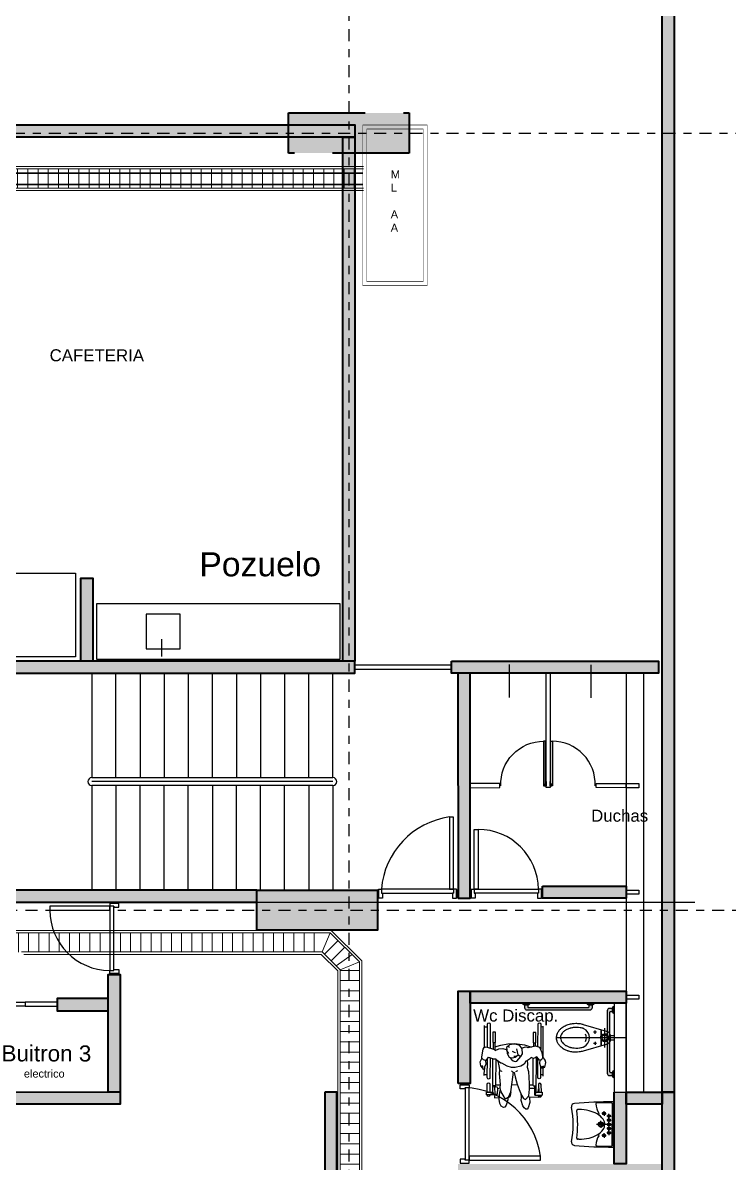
# Model space of a CAD drawing. Header units: millimetres. Extents: x -1568 to 288, y -22 to 892.
# Drawn here: x 262.41 to 271.21, y -13.79 to 0.4 of the extents above; entities that cross this region are included whole.
import ezdxf
from ezdxf.lldxf.tags import DXFTag

# ---------------------------------------------------------------- set-up
doc = ezdxf.new("R2010")
doc.units = ezdxf.units.MM
for name, pattern in [('CENTER', [0.7, 0.3, -0.2, 0, -0.2]), ('HIDDEN', [9.525, 6.35, -3.175]), ('HIDDEN2', [4.7625, 3.175, -1.5875])]:
    doc.linetypes.add(name, pattern=pattern)
for name, color, linetype, lineweight in [('-CN-GYD-BANDEJA TIPO ESCALERA', 140, 'Continuous', 18), ('TEXTOS', 7, 'Continuous', 20), ('Textos 1', 7, 'Continuous', 25)]:
    doc.layers.add(name, color=color, linetype=linetype, lineweight=lineweight)
for name, color, linetype in [('1amobla', 253, 'Continuous'), ('A_ACHU5', 255, 'Continuous'), ('A_METAL  PROY', 177, 'Continuous'), ('A_MUEBLES FIJOS', 252, 'Continuous'), ('AIRE ACONDICIONADO', 50, 'Continuous'), ('AMOBLAMIENTO', 252, 'Continuous'), ('EJE-ESTRUCTURA', 254, 'CENTER'), ('GG_PISO 9', 8, 'Continuous')]:
    doc.layers.add(name, color=color, linetype=linetype)
doc.layers.add('A-HATCH CONCRETO', color=7, linetype='Continuous', true_color=0xb8b8b8)
doc.layers.add('HACHTCOLUMNA', color=7, linetype='Continuous', true_color=0x404040)
for name, color, linetype, lineweight, true_color in [('Estructura', 7, 'Continuous', 40, 0x383838), ('Muro', 7, 'Continuous', 40, 0x2b2b2b), ('Vidrio', 7, 'Continuous', 30, 0x999999)]:
    doc.layers.add(name, color=color, linetype=linetype, lineweight=lineweight, true_color=true_color)
doc.styles.get("Standard").update_dxf_attribs({"font": 'arial.ttf'})
tags = doc.linetypes.add('EMT_LINE', pattern='A,0.5,-0.2,["EMT",Standard,S=0.1,R=0,X=-0.1,Y=-0.05],-0.25', length=0.95).pattern_tags.tags
tags[6] = DXFTag(74, 10)

# ---------------------------------------------------------------- blocks, each defined once
blk = doc.blocks.new('Estructura cubierta')
at = {"layer": 'HACHTCOLUMNA'}
h = blk.add_hatch(color=256, dxfattribs=at)
h.paths.add_polyline_path([(1971.25, -5904.924), (1971.25, -5903.424), (1970.75, -5903.424), (1970.75, -5904.924)])
h.paths.add_polyline_path([(1977.353, -5903.424), (1978.853, -5903.424), (1978.853, -5903.924), (1977.353, -5903.924)])
h.paths.add_polyline_path([(1962.75, -5904.924), (1962.75, -5903.424), (1962.25, -5903.424), (1962.25, -5904.924)])
h.paths.add_polyline_path([(1978.248, -5911.949), (1978.248, -5909.549), (1978.748, -5909.549), (1978.748, -5911.949)])
h.paths.add_polyline_path([(1970.75, -5909.549), (1970.75, -5911.949), (1971.25, -5911.949), (1971.25, -5909.549)])
h.paths.add_polyline_path([(1962.25, -5909.549), (1962.25, -5911.949), (1962.75, -5911.949), (1962.75, -5909.549)])
h.paths.add_polyline_path([(1978.748, -5859.124), (1978.248, -5859.124), (1978.248, -5857.624), (1978.748, -5857.624)])
h.paths.add_polyline_path([(1971.25, -5859.124), (1970.75, -5859.124), (1970.75, -5857.624), (1971.25, -5857.624)])
h = blk.add_hatch(color=256, dxfattribs=at)
h.paths.add_polyline_path([(1954.25, -5893.749), (1954.25, -5894.249), (1955.75, -5894.249), (1955.75, -5893.749)])
h.paths.add_polyline_path([(1963.25, -5893.749), (1963.25, -5894.249), (1961.75, -5894.249), (1961.75, -5893.749)])
h.paths.add_polyline_path([(1970.25, -5893.749), (1970.25, -5894.249), (1971.75, -5894.249), (1971.75, -5893.749)])
h.paths.add_polyline_path([(1979.248, -5893.749), (1979.248, -5894.249), (1977.748, -5894.249), (1977.748, -5893.749)])
at = {"layer": 'EJE-ESTRUCTURA', "ltscale": 0.5}
for p, q in [((1978.498, -5855.354), (1978.498, -5914.914)), ((1978.498, -5855.354), (1978.498, -5914.914)), ((1953.163, -5893.999), (1984.533, -5893.999)), ((1952.87, -5903.674), (1984.533, -5903.674))]:
    blk.add_line(p, q, dxfattribs=at)
at = {"layer": 'Estructura', "linetype": 'HIDDEN2', "ltscale": 0.3}
blk.add_lwpolyline([(1979.248, -5893.749), (1979.248, -5894.249), (1977.748, -5894.249), (1977.748, -5893.749)], close=True, dxfattribs=at)
at = {"layer": 'Estructura'}
blk.add_lwpolyline([(1977.353, -5903.424), (1978.853, -5903.424), (1978.853, -5903.924), (1977.353, -5903.924)], close=True, dxfattribs=at)
blk = doc.blocks.new('DISCAPACITADO PLANTA')
for points in [[(0.292, 0.896), (0.291, 0.925), (0.27, 0.989), (0.252, 1.015), (0.235, 1.019), (0.208, 1.004), (0.189, 0.969), (0.182, 0.914), (0.187, 0.861), (0.195, 0.807)], [(0.674, 0.894), (0.554, 0.889), (0.559, 0.898), (0.564, 0.956), (0.545, 1.023), (0.529, 1.038), (0.516, 1.038), (0.495, 1.022), (0.478, 1), (0.458, 0.933), (0.46, 0.891), (0.46, 0.891), (0.455, 0.848)], [(0.126, 0.862), (0.023, 0.862), (0.024, 0.827), (0.102, 0.827)], [(0.102, 0.827), (0.114, 0.862)], [(0.127, 0.853), (0.162, 0.853), (0.164, 0.781), (0.156, 0.765), (0.142, 0.763), (0.125, 0.771), (0.127, 0.846), (0.124, 0.898), (0.184, 0.895)], [(0.327, 0.825), (0.299, 0.891), (0.263, 0.916), (0.23, 0.866), (0.208, 0.824), (0.198, 0.799), (0.193, 0.764), (0.199, 0.735), (0.198, 0.734), (0.188, 0.594), (0.192, 0.547), (0.192, 0.547), (0.182, 0.502), (0.17, 0.442)], [(0.293, 0.895), (0.314, 0.888), (0.325, 0.851), (0.331, 0.793), (0.359, 0.581), (0.368, 0.582), (0.38, 0.639), (0.407, 0.73), (0.433, 0.796), (0.433, 0.796), (0.462, 0.865), (0.487, 0.905), (0.511, 0.921), (0.551, 0.875), (0.561, 0.789), (0.558, 0.726)], [(0.554, 0.889), (0.551, 0.875)], [(0.627, 0.864), (0.717, 0.865)], [(0.641, 0.393), (0.639, 0.829), (0.627, 0.864), (0.628, 0.752)], [(0.639, 0.829), (0.716, 0.83), (0.716, 0.83), (0.717, 0.865)], [(0.674, 0.894), (0.671, 0.864)], [(0.102, 0.827), (0.104, 0.412)], [(0.139, 0.415), (0.138, 0.744), (0.127, 0.75), (0.113, 0.75), (0.102, 0.744)], [(0.125, 0.771), (0.127, 0.75)], [(0.138, 0.736), (0.199, 0.735)], [(0.164, 0.781), (0.195, 0.776)], [(0.338, 0.734), (0.408, 0.735)], [(0.531, 0.435), (0.535, 0.481), (0.535, 0.481), (0.529, 0.515), (0.529, 0.515), (0.547, 0.571), (0.555, 0.719), (0.555, 0.719), (0.56, 0.735), (0.56, 0.735), (0.604, 0.736)], [(0.627, 0.783), (0.56, 0.784)], [(0.639, 0.747), (0.629, 0.752), (0.614, 0.752), (0.604, 0.746), (0.605, 0.406)], [(0.669, 0.829), (0.672, 0.786)], [(-0.003, 0.621), (-0.002, 0.541)], [(-0.003, 0.607), (0.034, 0.607)], [(0.351, 0.579), (0.336, 0.563)], [(0.412, 0.561), (0.384, 0.573)], [(0.697, 0.609), (0.728, 0.609)], [(0.728, 0.627), (0.729, 0.51)], [(-0.02, 0.529), (-0.046, 0.5), (-0.053, 0.45), (-0.032, 0.408), (-0.035, 0.39), (-0.018, 0.293), (-0.004, 0.274), (0.02, 0.264), (0.124, 0.299), (0.134, 0.309), (0.178, 0.289), (0.226, 0.284), (0.27, 0.295)], [(0.014, 0.434), (0.015, 0.481), (0.001, 0.518), (-0.001, 0.541), (-0.015, 0.545), (-0.019, 0.539), (-0.022, 0.505), (-0.035, 0.505)], [(-0.032, 0.407), (-0.017, 0.423), (0.021, 0.436), (0.051, 0.392), (0.051, 0.392), (0.111, 0.415), (0.139, 0.415), (0.139, 0.415), (0.144, 0.423), (0.173, 0.444), (0.202, 0.461), (0.225, 0.468)], [(0.192, 0.56), (0.209, 0.567), (0.219, 0.564)], [(0.698, 0.529), (0.716, 0.524), (0.716, 0.509), (0.723, 0.501), (0.738, 0.523), (0.751, 0.517), (0.764, 0.459), (0.756, 0.43), (0.724, 0.39), (0.716, 0.414), (0.699, 0.429), (0.685, 0.431), (0.65, 0.388), (0.65, 0.388), (0.631, 0.399), (0.608, 0.408), (0.581, 0.395), (0.56, 0.419), (0.536, 0.434), (0.515, 0.441), (0.515, 0.441), (0.495, 0.479), (0.453, 0.506), (0.383, 0.521), (0.335, 0.521), (0.282, 0.505), (0.214, 0.466)], [(0.315, 0.396), (0.336, 0.423), (0.358, 0.437), (0.38, 0.445), (0.404, 0.443), (0.453, 0.386), (0.474, 0.352), (0.47, 0.29), (0.438, 0.246), (0.386, 0.231), (0.353, 0.23), (0.336, 0.235), (0.314, 0.235), (0.294, 0.256), (0.274, 0.272), (0.276, 0.302), (0.281, 0.346), (0.308, 0.392), (0.322, 0.398), (0.349, 0.401), (0.38, 0.391), (0.419, 0.363), (0.44, 0.376), (0.456, 0.375)], [(0.69, 0.43), (0.685, 0.469), (0.698, 0.509)], [(0.109, 0.211), (0.108, 0.294)], [(0.128, 0.211), (0.128, 0.291)], [(0.304, 0.346), (0.278, 0.308)], [(0.343, 0.319), (0.368, 0.33), (0.384, 0.334)], [(0.364, 0.379), (0.396, 0.379)], [(0.419, 0.362), (0.403, 0.287)], [(0.724, 0.39), (0.718, 0.338), (0.687, 0.272), (0.639, 0.256), (0.539, 0.275)], [(0.729, 0.397), (0.731, 0.007)], [(-0.001, 0.273), (0, 0)], [(0.128, 0.264), (0.201, 0.243), (0.288, 0.228), (0.376, 0.223), (0.499, 0.237), (0.583, 0.267)], [(0.298, 0.254), (0.306, 0.271)], [(0.549, 0.277), (0.508, 0.269), (0.464, 0.282)], [(0.611, 0.213), (0.611, 0.262)], [(0.63, 0.213), (0.63, 0.258)], [(0, 0.013), (0.036, 0.013)], [(0.731, 0.017), (0.7, 0.016)]]:
    blk.add_lwpolyline(points)
for points in [[(0.127, 0.846), (0.126, 0.862), (0.023, 0.862), (0.024, 0.827), (0.102, 0.827), (0.102, 0.744), (0.113, 0.75), (0.127, 0.75), (0.125, 0.771)], [(0.314, 0.888), (0.293, 0.895), (0.299, 0.891), (0.327, 0.825), (0.325, 0.851)], [(0.135, 0.211), (0.136, 0.082), (0.103, 0.082), (0.103, 0.082), (0.102, 0.211)], [(0.638, 0.084), (0.605, 0.084), (0.605, 0.084), (0.604, 0.213), (0.637, 0.213)]]:
    blk.add_lwpolyline(points, close=True)
for points in [[(0.065, 0.862), (0.065, 0.866), (0.065, 0.866, 1), (0.032, 0.866), (0.032, 0.866), (0.032, 0.862)], [(0.675, 0.865), (0.676, 0.871), (0.676, 0.871, -1), (0.709, 0.87), (0.709, 0.87), (0.709, 0.865)], [(0.032, 0.827), (0.032, 0.728), (0.032, 0.728, 1), (0.066, 0.728), (0.066, 0.728), (0.065, 0.827)], [(0.708, 0.829), (0.703, 0.732), (0.703, 0.732, -1), (0.67, 0.733), (0.67, 0.733), (0.674, 0.829)], [(0.069, 0.399), (0.068, 0.648), (0.068, 0.648, 1), (0.034, 0.647), (0.034, 0.647), (0.035, 0.416)], [(0.698, 0.508), (0.697, 0.647), (0.697, 0.647, 1), (0.663, 0.647), (0.663, 0.647), (0.664, 0.406)], [(0.664, 0.265), (0.666, -0.02), (0.666, -0.02, 1), (0.7, -0.02), (0.7, -0.02), (0.699, 0.297)], [(0.035, 0.269), (0.036, -0.019), (0.036, -0.019, 1), (0.071, -0.019), (0.071, -0.019), (0.07, 0.281)]]:
    blk.add_lwpolyline(points, format="xyb")
blk.add_lwpolyline([(0.676, 0.871), (0.675, 0.864), (0.709, 0.865), (0.709, 0.87, 1)], format="xyb", close=True)
blk = doc.blocks.new('INODORO')
at = {"layer": 'AMOBLAMIENTO', "extrusion": (-1.55665e-06, -4.47371e-06, 1)}
for p, q in [((0.103, 0.17, 13.502), (-0.103, 0.17, 13.502)), ((-0.024, 0.164, 13.502), (-0.101, 0.164, 13.502)), ((-0.051, 0.24, 13.502), (-0.089, 0.24, 13.502)), ((-0.07, 0.221, 13.502), (-0.07, 0.259, 13.502)), ((0.101, 0.164, 13.502), (0.024, 0.164, 13.502)), ((0.051, 0.24, 13.502), (0.089, 0.24, 13.502)), ((0.07, 0.221, 13.502), (0.07, 0.259, 13.502))]:
    blk.add_line(p, q, dxfattribs=at)
at = {"layer": 'AMOBLAMIENTO', "extrusion": (-1.55665e-06, -4.47371e-06, 1), "elevation": 13.502, "flags": 128}
for points in [[(0.167, 0.387), (0.084, 0.101, -0.016701), (0.083, 0.097, -0.022806), (0.08, 0.091, -0.021821), (0.078, 0.086, -0.034751), (0.072, 0.078, -0.036571), (0.065, 0.07, -0.043988), (0.056, 0.062, -0.052185), (0.043, 0.055, -0.082496), (0.021, 0.05, -0.014668), (0.017, 0.05), (-0.017, 0.05, -0.083909), (-0.04, 0.054, -0.098699), (-0.063, 0.068, -0.082496), (-0.078, 0.086, -0.052185), (-0.083, 0.099, -0.009147), (-0.084, 0.101), (-0.167, 0.387, -0.038438), (-0.177, 0.436, -0.03221), (-0.18, 0.478, -0.004356), (-0.18, 0.484, -0.034754), (-0.176, 0.528, -0.021818), (-0.17, 0.556, -0.013779), (-0.166, 0.573, -0.009024), (-0.163, 0.582, -0.022804), (-0.154, 0.603, -0.021821), (-0.144, 0.623, -0.031515), (-0.127, 0.649, -0.003233), (-0.126, 0.651, -0.036571), (-0.107, 0.672, -0.043988), (-0.081, 0.694, -0.02205), (-0.066, 0.703, -0.030103), (-0.051, 0.71, -0.082496), (-0.008, 0.72, -0.014666), (0, 0.72, -0.083908), (0.045, 0.712, -0.043384), (0.066, 0.703, -0.055079), (0.101, 0.678, -0.050815), (0.127, 0.649, -0.03155), (0.144, 0.623, -0.052186), (0.165, 0.575, -0.001468), (0.166, 0.573, -0.042516), (0.177, 0.52, -0.03221), (0.18, 0.478, -0.004357), (0.18, 0.472, -0.034752), (0.176, 0.427, -0.02182), (0.17, 0.4, -0.009707), (0.167, 0.387)], [(0, 0.67, 0.014666), (-0.005, 0.67, 0.082496), (-0.032, 0.664, 0.044795), (-0.046, 0.657, 0.007375), (-0.05, 0.654, 0.043988), (-0.07, 0.638, 0.036571), (-0.084, 0.621, 0.018877), (-0.091, 0.612, 0.015864), (-0.098, 0.601, 0.021821), (-0.106, 0.584, 0.022804), (-0.114, 0.566, 0.01791), (-0.118, 0.551, 0.004894), (-0.12, 0.545, 0.021818), (-0.125, 0.52, 0.034754), (-0.128, 0.478, 0.004356), (-0.129, 0.472, 0.03221), (-0.126, 0.434, 0.03362), (-0.118, 0.394, 0.010353), (-0.116, 0.385, 0.008488), (-0.113, 0.378)], [(0.113, 0.378, 0.000935), (0.114, 0.379, 0.017908), (0.118, 0.394, 0.004894), (0.12, 0.399, 0.02182), (0.125, 0.425, 0.034752), (0.129, 0.467, 0.004357), (0.129, 0.472, 0.03221), (0.126, 0.511, 0.033619), (0.118, 0.551, 0.010353), (0.116, 0.56, 0.052186), (0.098, 0.601, 0.015899), (0.091, 0.612, 0.066511), (0.065, 0.642, 0.040373), (0.046, 0.657, 0.058094), (0.028, 0.665, 0.083908), (0, 0.67)]]:
    blk.add_lwpolyline(points, format="xyb", dxfattribs=at)
at = {"layer": 'AMOBLAMIENTO', "linetype": 'HIDDEN', "ltscale": 0.25, "extrusion": (-1.55665e-06, -4.47371e-06, 1), "elevation": 13.502}
for points in [[(0, -0.15), (0, 0.72)], [(-0.12, 0.12), (0.12, 0.12)]]:
    blk.add_lwpolyline(points, dxfattribs=at)
at = {"layer": 'AMOBLAMIENTO', "extrusion": (-1.55665e-06, -4.47371e-06, 1), "elevation": 13.502}
blk.add_lwpolyline([(0.025, 0.05), (-0.025, 0.05), (-0.025, 0), (0.025, 0)], close=True, dxfattribs=at)
at = {"layer": 'AMOBLAMIENTO', "extrusion": (-1.55665e-06, -4.47371e-06, 1)}
for major_axis, start_param, end_param in [((0.121, -0.042), 3.962815, 6.131668), ((0.0863, -0.03), 4.528683, 5.5658)]:
    blk.add_ellipse((0, 0.438, 13.502), major_axis=major_axis, ratio=1, start_param=start_param, end_param=end_param, dxfattribs=at)
for centre, major_axis in [((-0.07, 0.24, 13.502), (0.00567, -0.00197)), ((0, 0.12, 13.502), (0.0472, -0.0164)), ((0, 0.12, 13.502), (0.0425, -0.0148)), ((0, 0.12, 13.502), (0.0331, -0.0115)), ((0.07, 0.24, 13.502), (0.00567, -0.00197))]:
    blk.add_ellipse(centre, major_axis=major_axis, ratio=1, dxfattribs=at)
blk = doc.blocks.new('BARANADA SANIT 02')
at = {"layer": 'A_ACHU5'}
h = blk.add_hatch(color=256, dxfattribs=at)
edge = h.paths.add_edge_path()
edge.add_arc((0.772, -0.043), 0.01, 270, 360)
edge.add_line((0.782, -0.043), (0.782, -0.02))
edge.add_line((0.782, -0.02), (0.817, -0.02))
edge.add_line((0.817, -0.02), (0.817, -0.03))
edge.add_line((0.817, -0.03), (0.818, -0.03))
edge.add_line((0.818, -0.03), (0.818, -0.059))
edge.add_arc((0.789, -0.059), 0.029, -90, 0, ccw=False)
edge.add_line((0.789, -0.088), (0.513, -0.088))
edge.add_line((0.513, -0.088), (0.011, -0.088))
edge.add_arc((0.011, -0.059), 0.029, 180, 270, ccw=False)
edge.add_line((-0.018, -0.059), (-0.018, -0.03))
edge.add_line((-0.018, -0.03), (-0.018, -0.02))
edge.add_line((-0.018, -0.02), (0.018, -0.02))
edge.add_line((0.018, -0.02), (0.018, -0.043))
edge.add_arc((0.028, -0.043), 0.01, 180, 270)
edge.add_line((0.028, -0.053), (0.513, -0.053))
edge.add_line((0.513, -0.053), (0.772, -0.053))
edge = h.paths.add_edge_path()
edge.add_arc((0.77, -0.01), 0.01, 90, 270, ccw=False)
edge.add_line((0.77, 0), (0.83, 0))
edge.add_arc((0.83, -0.01), 0.01, -90, 90, ccw=False)
edge.add_line((0.83, -0.02), (0.77, -0.02))
edge = h.paths.add_edge_path()
edge.add_arc((-0.03, -0.01), 0.01, 90, 270, ccw=False)
edge.add_line((-0.03, 0), (0.03, 0))
edge.add_arc((0.03, -0.01), 0.01, -90, 90, ccw=False)
edge.add_line((0.03, -0.02), (-0.03, -0.02))
at = {"layer": 'A_METAL  PROY'}
for points in [[(-0.03, -0.02, -1), (-0.03, 0), (0.03, 0), (0.03, 0, -1), (0.03, -0.02), (0.03, -0.02), (-0.03, -0.02)], [(0.77, -0.02, -1), (0.77, 0), (0.83, 0), (0.83, 0, -1), (0.83, -0.02), (0.83, -0.02), (0.77, -0.02)], [(0.772, -0.053, 0.414214), (0.782, -0.043), (0.782, -0.02), (0.817, -0.02), (0.817, -0.03), (0.818, -0.03), (0.818, -0.059, -0.414214), (0.789, -0.088), (0.513, -0.088), (0.011, -0.088, -0.414214), (-0.018, -0.059), (-0.018, -0.03), (-0.018, -0.02), (0.018, -0.02), (0.018, -0.043, 0.414214), (0.028, -0.053), (0.513, -0.053)]]:
    blk.add_lwpolyline(points, format="xyb", close=True, dxfattribs=at)
blk = doc.blocks.new('BARANDA SANIT MINUS')
at = {"layer": 'A_ACHU5'}
h = blk.add_hatch(color=256, dxfattribs=at)
edge = h.paths.add_edge_path()
edge.add_arc((-0.043, 0.028), 0.01, 180, 270)
edge.add_line((-0.043, 0.018), (-0.02, 0.018))
edge.add_line((-0.02, 0.018), (-0.02, -0.017))
edge.add_line((-0.02, -0.017), (-0.03, -0.017))
edge.add_line((-0.03, -0.017), (-0.03, -0.018))
edge.add_line((-0.03, -0.018), (-0.059, -0.018))
edge.add_arc((-0.059, 0.011), 0.029, 180, 270, ccw=False)
edge.add_line((-0.088, 0.011), (-0.088, 0.292))
edge.add_line((-0.088, 0.292), (-0.088, 0.789))
edge.add_arc((-0.059, 0.789), 0.029, 90, 180, ccw=False)
edge.add_line((-0.059, 0.818), (-0.03, 0.818))
edge.add_line((-0.03, 0.818), (-0.02, 0.818))
edge.add_line((-0.02, 0.818), (-0.02, 0.782))
edge.add_line((-0.02, 0.782), (-0.043, 0.782))
edge.add_arc((-0.043, 0.772), 0.01, 90, 180)
edge.add_line((-0.053, 0.772), (-0.053, 0.292))
edge.add_line((-0.053, 0.292), (-0.053, 0.028))
edge = h.paths.add_edge_path()
edge.add_arc((-0.01, 0.83), 0.01, 0, 180, ccw=False)
edge.add_line((0, 0.83), (0, 0.77))
edge.add_arc((-0.01, 0.77), 0.01, 180, 360, ccw=False)
edge.add_line((-0.02, 0.77), (-0.02, 0.83))
edge = h.paths.add_edge_path()
edge.add_arc((-0.01, 0.03), 0.01, 0, 180, ccw=False)
edge.add_line((0, 0.03), (0, -0.03))
edge.add_arc((-0.01, -0.03), 0.01, 180, 360, ccw=False)
edge.add_line((-0.02, -0.03), (-0.02, 0.03))
at = {"layer": 'A_METAL  PROY'}
for points in [[(-0.053, 0.028, 0.414214), (-0.043, 0.018), (-0.02, 0.018), (-0.02, -0.017), (-0.03, -0.017), (-0.03, -0.018), (-0.059, -0.018, -0.414214), (-0.088, 0.011), (-0.088, 0.292), (-0.088, 0.789, -0.414214), (-0.059, 0.818), (-0.03, 0.818), (-0.02, 0.818), (-0.02, 0.782), (-0.043, 0.782, 0.414214), (-0.053, 0.772), (-0.053, 0.292)], [(-0.02, 0.83, -1), (0, 0.83), (0, 0.77), (0, 0.77, -1), (-0.02, 0.77), (-0.02, 0.77), (-0.02, 0.83)], [(-0.02, 0.03, -1), (0, 0.03), (0, -0.03), (0, -0.03, -1), (-0.02, -0.03), (-0.02, -0.03), (-0.02, 0.03)]]:
    blk.add_lwpolyline(points, format="xyb", close=True, dxfattribs=at)
blk = doc.blocks.new('lav discapacitados')
for p, q in [((0.135, 0.125), (0.135, 0.14)), ((0.503, 0.125), (0.503, 0.14)), ((0.319, -0.317), (0.319, -0.096)), ((0.319, -0.15), (0.319, -0.122)), ((0.183, -0.19), (0.154, -0.19)), ((0.183, -0.19), (0.183, -0.162)), ((0.183, -0.19), (0.183, -0.218)), ((0.183, -0.19), (0.211, -0.19)), ((0.215, -0.251), (0.187, -0.251)), ((0.215, -0.251), (0.215, -0.223)), ((0.215, -0.251), (0.243, -0.251)), ((0.215, -0.251), (0.215, -0.28)), ((0.267, -0.251), (0.239, -0.251)), ((0.267, -0.251), (0.267, -0.223)), ((0.267, -0.251), (0.295, -0.251)), ((0.267, -0.251), (0.267, -0.28)), ((0.319, -0.15), (0.276, -0.15)), ((0.319, -0.251), (0.291, -0.251)), ((0.319, -0.15), (0.362, -0.15)), ((0.319, -0.15), (0.319, -0.178)), ((0.319, -0.251), (0.319, -0.223)), ((0.319, -0.251), (0.348, -0.251)), ((0.319, -0.251), (0.319, -0.28)), ((0.371, -0.251), (0.343, -0.251)), ((0.371, -0.251), (0.371, -0.223)), ((0.371, -0.251), (0.4, -0.251)), ((0.371, -0.251), (0.371, -0.28)), ((0.424, -0.251), (0.395, -0.251)), ((0.424, -0.251), (0.424, -0.223)), ((0.424, -0.251), (0.452, -0.251)), ((0.424, -0.251), (0.424, -0.28)), ((0.456, -0.19), (0.427, -0.19)), ((0.456, -0.19), (0.456, -0.162)), ((0.456, -0.19), (0.484, -0.19)), ((0.456, -0.19), (0.456, -0.218)), ((0.038, -0.307), (0.601, -0.307)), ((0.058, -0.289), (0.319, -0.289)), ((0.58, -0.289), (0.319, -0.289))]:
    blk.add_line(p, q)
blk.add_lwpolyline([(0.135, 0.125, 0.057771), (0.15, -0.005, 0.071436), (0.189, -0.104, 0.106424), (0.255, -0.178, 0.158971), (0.319, -0.199, 0.158971)], format="xyb")
for centre, radius in [((0.319, -0.15), 0.0325), ((0.319, -0.15), 0.023), ((0.319, -0.251), 0.0174)]:
    blk.add_circle(centre, radius)
at = {"linetype": 'Continuous'}
for centre in [(0.183, -0.19), (0.215, -0.251), (0.267, -0.251), (0.371, -0.251), (0.424, -0.251), (0.456, -0.19)]:
    blk.add_circle(centre, 0.0174, dxfattribs=at)
for centre, radius, start, end in [((5.796, -0.307), 5.759, 175.151, 180), ((0.097, 0.176), 0.0385, 79.4854, 175.151), ((0.319, 1.375), 1.181, 259.4854, 280.5146), ((0.145, 0.14), 0.0102, 81.9935, 180), ((0.319, 1.375), 1.237, 261.9935, 278.0065), ((0.493, 0.14), 0.0102, 0, 98.0065), ((0.542, 0.176), 0.0385, 4.849, 100.5146), ((-5.158, -0.307), 5.759, 0, 4.849), ((-0.066, 0.125), 0.57, 346.7746, 0), ((5.796, -0.307), 5.748, 177.9207, 179.7162), ((0.062, -0.099), 0.0102, 88.9603, 177.9207), ((0.058, -0.307), 0.218, 56.4295, 88.9603), ((0.185, -0.117), 0.0102, 236.4295, 31.5913), ((0.244, 0.012), 0.236, 306.1312, 330.4303), ((0.454, -0.117), 0.0102, 148.4087, 303.5705), ((0.124, 0.08), 0.374, 330.4303, 346.7746), ((0.58, -0.307), 0.218, 91.0397, 123.5705), ((0.576, -0.099), 0.0102, 2.0793, 91.0397), ((-5.158, -0.307), 5.748, 0.2838, 2.0793), ((0.058, -0.279), 0.0102, 179.7162, 270), ((0.319, -0.091), 0.109, 270, 306.1312), ((0.58, -0.279), 0.0102, 270, 0.2838)]:
    blk.add_arc(centre, radius, start, end)
blk = doc.blocks.new('PUERTA BAÑOS')
at = {"layer": 'AMOBLAMIENTO'}
h = blk.add_hatch(color=255, dxfattribs=at)
edge = h.paths.add_edge_path()
edge.add_line((-0.008, 0.002), (-0.008, -0.628))
edge.add_arc((-0.013, -0.628), 0.005, -90, 0, ccw=False)
edge.add_line((-0.013, -0.633), (-0.033, -0.633))
edge.add_arc((-0.033, -0.628), 0.005, 180, 270, ccw=False)
edge.add_line((-0.038, -0.628), (-0.038, -0.003))
edge.add_arc((-0.032, -0.003), 0.005, 90, 180, ccw=False)
edge.add_line((-0.033, 0.002), (-0.008, 0.002))
for p, q in [((0, 0), (-0.005, 0)), ((0, -0.06), (0, 0)), ((-0.03, -0.005), (-0.03, -0.02)), ((-0.005, 0), (-0.025, 0)), ((-0.025, -0.025), (-0.005, -0.025)), ((-0.005, -0.025), (-0.005, 0)), ((-0.005, 0), (-0.005, -0.06)), ((-0.005, -0.06), (0, -0.06))]:
    blk.add_line(p, q, dxfattribs=at)
blk.add_lwpolyline([(-0.008, 0.002), (-0.008, -0.628, -0.414214), (-0.013, -0.633), (-0.033, -0.633, -0.414214), (-0.038, -0.628), (-0.038, -0.003, -0.414214), (-0.033, 0.002)], format="xyb", close=True, dxfattribs=at)
blk.add_circle((-0.022, -0.013), 0.0025, dxfattribs=at)
at = {"layer": 'AMOBLAMIENTO', "ltscale": 0.1}
blk.add_arc((-0.034, -0.026), 0.607, 177.5483, 270.1437, dxfattribs=at)
at = {"layer": 'AMOBLAMIENTO'}
for centre, start, end in [((-0.025, -0.005), 90, 180), ((-0.025, -0.02), 180, 270)]:
    blk.add_arc(centre, 0.005, start, end, dxfattribs=at)
blk = doc.blocks.new('A$C2b4e84c0')
at = {"layer": 'A-HATCH CONCRETO', "ltscale": 0.01}
h = blk.add_hatch(color=256, dxfattribs=at)
h.dxf.hatch_style = 1
h.paths.add_polyline_path([(30.049, -30.046), (29.899, -30.046), (29.899, 18.193), (30.049, 18.193)])
h = blk.add_hatch(color=256, dxfattribs=at)
h.dxf.hatch_style = 1
h.paths.add_polyline_path([(20.852, -18.157), (20.852, -18.007), (26.073, -18.007), (26.073, -18.157)])
h.paths.add_polyline_path([(20.851, -2.553), (20.852, -18.007), (21.002, -18.007), (21.001, -2.553)])
h.paths.add_polyline_path([(21.001, -2.553), (25.923, -2.553), (25.923, -2.703), (21.001, -2.703)])
h.paths.add_polyline_path([(25.923, -3.003), (26.073, -3.003), (26.073, -2.553), (25.923, -2.553)])
h = blk.add_hatch(color=256, dxfattribs=at)
h.dxf.hatch_style = 1
h.paths.add_polyline_path([(23.152, -30.046), (23.002, -30.046), (23.002, -28.584), (23.152, -28.584)])
h.paths.add_polyline_path([(23.002, -29.033), (23.002, -28.883), (22.368, -28.883), (22.368, -29.033)])
h.paths.add_polyline_path([(20.914, -29.033), (20.914, -28.883), (21.568, -28.883), (21.568, -29.033)])
h.paths.add_polyline_path([(19.55, -29.033), (19.55, -28.883), (20.114, -28.882), (20.114, -29.032)])
h.paths.add_polyline_path([(18.401, -30.045), (18.251, -30.045), (18.25, -29.033), (18.4, -29.033)])
h.paths.add_polyline_path([(18.251, -30.045), (23.152, -30.046), (23.152, -30.196), (18.251, -30.195)])
h.paths.add_polyline_path([(19.854, -30.045), (19.704, -30.045), (19.704, -29.033), (19.854, -29.033)])
h.paths.add_polyline_path([(21.503, -30.045), (21.353, -30.045), (21.353, -29.033), (21.503, -29.033)])
h.paths.add_polyline_path([(23.133, -27.682), (23.133, -27.681), (22.983, -27.681), (22.983, -27.682)], flags=17)
h.paths.add_polyline_path([(24.853, -27.531), (21.201, -27.532), (21.201, -27.682), (24.853, -27.681)])
h.paths.add_polyline_path([(21.201, -27.532), (21.202, -23.808), (21.352, -23.808), (21.351, -27.532)])
h.paths.add_polyline_path([(18.253, -26.582), (20.3, -26.582), (20.3, -26.732), (19.35, -26.732), (19.35, -27.532), (19.2, -27.532), (19.2, -26.732), (18.253, -26.732)])
h.paths.add_polyline_path([(26.073, -24.682), (21.352, -24.682), (21.352, -24.832), (26.073, -24.832)])
h.paths.add_polyline_path([(22.661, -24.682), (22.662, -23.65), (22.812, -23.65), (22.811, -24.682)])
h.paths.add_polyline_path([(19.1, -23.808), (19.1, -23.658), (21.352, -23.658), (21.352, -23.808)])
h.paths.add_polyline_path([(25.923, -24.682), (25.923, -18.157), (26.073, -18.157), (26.073, -24.682)])
h.paths.add_polyline_path([(27.276, -24.682), (29.851, -24.682), (29.851, -24.832), (27.276, -24.832)])
h.paths.add_polyline_path([(27.356, -24.832), (27.357, -27.631), (27.507, -27.631), (27.507, -24.832)])
h.paths.add_polyline_path([(28.409, -27.481), (29.452, -27.481), (29.452, -27.631), (28.409, -27.631)])
h.paths.add_polyline_path([(27.507, -28.79), (29.452, -28.79), (29.452, -28.94), (27.507, -28.941)])
h.paths.add_polyline_path([(27.357, -29.941), (27.357, -28.79), (27.507, -28.79), (27.507, -29.941)])
h.paths.add_polyline_path([(29.452, -30.046), (29.452, -30.941), (29.302, -30.941), (29.302, -30.046)])
h.paths.add_polyline_path([(29.452, -30.046), (29.899, -30.046), (29.899, -30.196), (29.452, -30.196)])
h.paths.add_polyline_path([(30.049, -30.046), (30.049, -31.246), (29.899, -31.246), (29.899, -30.046)])
h.paths.add_polyline_path([(27.507, -30.941), (29.899, -30.941), (29.899, -31.091), (27.507, -31.091)])
h.paths.add_polyline_path([(27.357, -30.941), (27.357, -32.138), (27.507, -32.138), (27.507, -30.941)])
h.paths.add_polyline_path([(26.748, -32.138), (27.507, -32.138), (27.507, -32.288), (26.748, -32.288)])
h.paths.add_polyline_path([(25.697, -30.046), (25.698, -33.657), (25.848, -33.657), (25.847, -30.046)])
h.paths.add_polyline_path([(25.848, -32.138), (25.848, -32.138), (25.848, -32.288), (25.848, -32.288)], flags=17)
h.paths.add_polyline_path([(28.098, -32.138), (29.899, -32.138), (29.899, -32.288), (28.098, -32.288)])
h.paths.add_polyline_path([(29.483, -34.453), (29.483, -35.957), (29.333, -35.957), (29.333, -34.453)])
h.paths.add_polyline_path([(29.483, -34.453), (29.899, -34.453), (29.899, -34.603), (29.483, -34.604)])
h.paths.add_polyline_path([(30.049, -34.453), (30.049, -35.957), (29.899, -35.957), (29.899, -34.453)])
h.paths.add_polyline_path([(26.248, -35.957), (30.049, -35.957), (30.049, -36.107), (26.248, -36.107)])
h.paths.add_polyline_path([(25.748, -36.107), (25.748, -36.057), (26.248, -36.057), (26.248, -36.107)])
h.paths.add_polyline_path([(25.748, -36.107), (25.698, -36.107), (25.698, -33.657), (25.748, -33.657)])
at = {"layer": '1amobla', "linetype": 'Continuous', "ltscale": 0.3}
for p, q in [((27.507, -27.631), (27.357, -27.631)), ((27.357, -29.941), (27.394, -29.941))]:
    blk.add_line(p, q, dxfattribs=at)
at = {"layer": '1amobla', "linetype": 'Continuous', "lineweight": 60, "ltscale": 0.3, "const_width": 0.005}
for points in [[(26.173, -20.007), (26.173, -18.007), (26.973, -18.007), (26.973, -20.007), (26.173, -20.007)], [(26.223, -19.957), (26.223, -18.057), (26.923, -18.057), (26.923, -19.957), (26.223, -19.957)]]:
    blk.add_lwpolyline(points, dxfattribs=at)
at = {"layer": 'AMOBLAMIENTO'}
for p, q in [((23.67, -24.625), (23.67, -24.406)), ((22.798, -24.831), (22.798, -26.131)), ((23.098, -26.131), (23.098, -24.832)), ((23.398, -24.832), (23.398, -26.131)), ((23.698, -24.832), (23.698, -26.131)), ((23.998, -24.832), (23.998, -26.131)), ((24.298, -26.131), (24.298, -24.832)), ((24.598, -24.832), (24.598, -26.131)), ((24.898, -24.832), (24.898, -26.131)), ((25.198, -24.832), (25.198, -26.131)), ((25.498, -26.131), (25.498, -24.831)), ((25.798, -26.131), (25.798, -24.832)), ((22.798, -26.131), (25.798, -26.131)), ((25.798, -26.181), (22.798, -26.181)), ((25.798, -26.231), (22.798, -26.231)), ((22.798, -26.231), (22.798, -27.531)), ((23.098, -26.231), (23.098, -27.531)), ((23.398, -27.531), (23.398, -26.231)), ((23.698, -27.531), (23.698, -26.231)), ((23.998, -27.531), (23.998, -26.231)), ((24.298, -26.231), (24.298, -27.531)), ((24.598, -27.531), (24.598, -26.231)), ((24.898, -27.531), (24.898, -26.231)), ((25.198, -27.531), (25.198, -26.231)), ((25.498, -26.231), (25.499, -27.532)), ((25.798, -26.231), (25.798, -27.531))]:
    blk.add_line(p, q, dxfattribs=at)
at = {"layer": 'AMOBLAMIENTO', "linetype": 'Continuous', "ltscale": 0.3}
blk.add_line((24.853, -27.681), (30.305, -27.681), dxfattribs=at)
at = {"layer": 'AMOBLAMIENTO'}
for points in [[(21.455, -24.627), (21.455, -23.586), (22.596, -23.586), (22.596, -24.627)], [(22.858, -24.663), (22.858, -23.963), (25.885, -23.963), (25.885, -24.663)], [(23.896, -24.529), (23.896, -24.097), (23.476, -24.097), (23.476, -24.529)], [(26.073, -24.731), (26.073, -24.782), (27.276, -24.782), (27.276, -24.731)], [(28.504, -24.832), (28.503, -26.256), (28.453, -26.256), (28.453, -24.912), (28.454, -24.832)], [(27.507, -26.257), (27.879, -26.256), (27.879, -26.206), (27.507, -26.206)], [(29.452, -26.257), (29.075, -26.256), (29.075, -26.206), (29.452, -26.206)], [(29.61, -26.206), (29.61, -26.257), (29.452, -26.257), (29.452, -26.206)], [(29.61, -27.531), (29.61, -27.582), (29.452, -27.582), (29.452, -27.531)], [(23.021, -27.783), (23.021, -27.732), (22.276, -27.732), (22.276, -27.783)], [(23.071, -27.732), (23.021, -27.732), (23.021, -28.533), (23.071, -28.533)], [(21.968, -28.926), (21.968, -28.977), (21.568, -28.977), (21.568, -28.926)], [(21.968, -28.926), (21.968, -28.977), (22.368, -28.977), (22.368, -28.926)], [(29.61, -28.84), (29.61, -28.891), (29.452, -28.891), (29.452, -28.84)], [(27.494, -30.842), (27.494, -30.893), (28.382, -30.893), (28.382, -30.842)]]:
    blk.add_lwpolyline(points, close=True, dxfattribs=at)
at = {"layer": 'AMOBLAMIENTO', "linetype": 'HIDDEN'}
for points in [[(27.251, -27.52), (27.302, -27.52), (27.302, -26.622), (27.251, -26.622)], [(27.608, -27.52), (27.557, -27.52), (27.557, -26.776), (27.608, -26.776)]]:
    blk.add_lwpolyline(points, close=True, dxfattribs=at)
at = {"layer": 'AMOBLAMIENTO'}
for points in [[(26.353, -27.533), (26.366, -27.533), (26.366, -27.62), (26.353, -27.62)], [(26.404, -27.571), (26.416, -27.571), (26.416, -27.633), (26.366, -27.633), (26.366, -27.52), (26.404, -27.52)], [(27.302, -27.52), (26.404, -27.52), (26.404, -27.571), (27.302, -27.571)], [(27.289, -27.571), (27.289, -27.633), (27.34, -27.633), (27.34, -27.52), (27.302, -27.52), (27.302, -27.571), (27.289, -27.571)], [(27.353, -27.533), (27.34, -27.533), (27.34, -27.62), (27.353, -27.62)], [(27.507, -27.533), (27.519, -27.533), (27.519, -27.62), (27.507, -27.62)], [(27.57, -27.571), (27.57, -27.633), (27.519, -27.633), (27.519, -27.52), (27.557, -27.52), (27.557, -27.571), (27.57, -27.571)], [(27.557, -27.52), (28.358, -27.52), (28.358, -27.571), (27.557, -27.571)], [(28.358, -27.571), (28.346, -27.571), (28.346, -27.633), (28.396, -27.633), (28.396, -27.52), (28.358, -27.52)], [(28.409, -27.533), (28.396, -27.533), (28.396, -27.62), (28.409, -27.62)], [(23.033, -27.682), (23.033, -27.694), (23.12, -27.694), (23.12, -27.682)], [(23.071, -27.732), (23.071, -27.745), (23.133, -27.745), (23.133, -27.694), (23.021, -27.694), (23.021, -27.732)], [(23.071, -28.533), (23.071, -28.521), (23.133, -28.521), (23.133, -28.571), (23.021, -28.571), (23.021, -28.533)], [(23.033, -28.584), (23.033, -28.571), (23.12, -28.571), (23.12, -28.584)], [(27.444, -29.992), (27.444, -30.005), (27.382, -30.005), (27.382, -29.954), (27.494, -29.954), (27.494, -29.992)], [(27.482, -29.941), (27.482, -29.954), (27.394, -29.954), (27.394, -29.941)], [(27.494, -30.893), (27.494, -29.992), (27.444, -29.992), (27.444, -30.893)], [(27.444, -30.88), (27.382, -30.88), (27.382, -30.931), (27.494, -30.931), (27.494, -30.893), (27.444, -30.893), (27.444, -30.88)]]:
    blk.add_lwpolyline(points, dxfattribs=at)
for centre, radius, start, end in [((22.798, -26.181), 0.05, 90, 270), ((25.798, -26.181), 0.05, 270, 90), ((27.387, -27.599), 0.987, 97.8945, 175.4314), ((27.607, -27.527), 0.751, 0.5133, 89.956), ((23.027, -27.782), 0.751, 180.044, 269.4867), ((27.407, -30.975), 0.984, 7.7477, 87.8829)]:
    blk.add_arc(centre, radius, start, end, dxfattribs=at)
at = {"layer": 'Muro'}
for points in [[(30.049, -30.046), (29.899, -30.046), (29.899, 18.193), (30.049, 18.193), (30.049, -30.046)], [(29.452, -30.046), (29.452, -30.941), (29.302, -30.941), (29.302, -30.046)]]:
    blk.add_lwpolyline(points, dxfattribs=at)
for points in [[(20.852, -18.157), (20.852, -18.007), (26.073, -18.007), (26.073, -18.157)], [(25.923, -24.682), (25.923, -18.157), (26.073, -18.157), (26.073, -24.682)], [(22.661, -24.682), (22.662, -23.65), (22.812, -23.65), (22.811, -24.682)], [(26.073, -24.682), (21.352, -24.682), (21.352, -24.832), (26.073, -24.832)], [(27.276, -24.682), (29.851, -24.682), (29.851, -24.832), (27.276, -24.832)], [(27.356, -24.832), (27.357, -27.631), (27.507, -27.631), (27.507, -24.832)], [(24.853, -27.531), (21.201, -27.532), (21.201, -27.682), (24.853, -27.681)], [(28.409, -27.481), (29.452, -27.481), (29.452, -27.631), (28.409, -27.631)], [(23.152, -30.046), (23.002, -30.046), (23.002, -28.584), (23.152, -28.584)], [(27.357, -29.941), (27.357, -28.79), (27.507, -28.79), (27.507, -29.941)], [(27.507, -28.79), (29.452, -28.79), (29.452, -28.94), (27.507, -28.941)], [(23.002, -29.033), (23.002, -28.883), (22.368, -28.883), (22.368, -29.033)], [(18.251, -30.045), (23.152, -30.046), (23.152, -30.196), (18.251, -30.195)], [(25.697, -30.046), (25.698, -33.657), (25.848, -33.657), (25.847, -30.046)], [(29.452, -30.046), (29.899, -30.046), (29.899, -30.196), (29.452, -30.196)], [(30.049, -30.046), (30.049, -31.246), (29.899, -31.246), (29.899, -30.046)]]:
    blk.add_lwpolyline(points, close=True, dxfattribs=at)
at = {"layer": 'Vidrio'}
for p, q in [((27.993, -24.722), (27.993, -25.136)), ((29.012, -24.726), (29.012, -25.14))]:
    blk.add_line(p, q, dxfattribs=at)
for points in [[(29.452, -30.046), (29.669, -30.046), (29.669, -24.832), (29.452, -24.832)], [(29.452, -30.046), (29.452, -28.94), (29.302, -28.94), (29.302, -30.046)]]:
    blk.add_lwpolyline(points, close=True, dxfattribs=at)
at = {"xscale": -1, "rotation": 270}
blk.add_blockref('BARANADA SANIT 02', (29.302, -29.823), dxfattribs=at)
at = {"layer": 'A_METAL  PROY', "rotation": 90.00000000000001}
blk.add_blockref('BARANDA SANIT MINUS', (29.007, -28.94), dxfattribs=at)
at = {"layer": 'A_MUEBLES FIJOS', "xscale": -1, "rotation": 180}
blk.add_blockref('DISCAPACITADO PLANTA', (27.687, -29.219), dxfattribs=at)
at = {"layer": 'A_MUEBLES FIJOS', "rotation": 90.00000000000001}
blk.add_blockref('INODORO', (29.303, -29.37, -13.502), dxfattribs=at)
at = {"layer": 'AMOBLAMIENTO', "linetype": 'HIDDEN', "ltscale": 0.0003, "yscale": 0.8784798838123716, "zscale": 0.8784798838123716}
for p, xscale, rotation in [((28.453, -26.234), -0.8784798838123716, 179.9996933002926), ((28.501, -26.234), 0.8784798838123716, 180.0003066997074)]:
    blk.add_blockref('PUERTA BAÑOS', p, dxfattribs=dict(at, xscale=xscale, rotation=rotation))
at = {"layer": 'AMOBLAMIENTO', "rotation": 90.00000137059364}
blk.add_blockref('lav discapacitados', (28.985, -30.768), dxfattribs=at)
at = {"layer": 'Muro'}
blk.add_blockref('Estructura cubierta', (-1952.5, 5875.892), dxfattribs=at)
at = {"layer": 'TEXTOS', "color": 252}
for s, p in [('CAFETERIA', (22.272, -20.949)), ('Duchas', (29.014, -26.68))]:
    blk.add_text(s, height=0.15, rotation=359.9331, dxfattribs=at).set_placement(p)
at = {"layer": 'TEXTOS', "insert": (26.519, -18.57), "char_height": 0.1, "attachment_point": 1, "rotation": 359.9331}
blk.add_mtext('M\\PL\\P\\PA\\PA', dxfattribs=at)
at = {"layer": 'Textos 1', "color": 8, "linetype": 'Continuous', "ltscale": 0.3}
blk.add_text('Wc Discap.', height=0.15, dxfattribs=at).set_placement((27.546, -29.168))

msp = doc.modelspace()

# ---------------------------------------------------------------- hatches: boundary and pattern name
at = {"layer": '-CN-GYD-BANDEJA TIPO ESCALERA'}
h = msp.add_hatch(dxfattribs=at)
h.set_pattern_fill('ANSI31', color=1, scale=0.04, angle=45)
h.set_pattern_definition([(90, (-200.05685, 204.60186), (-0.127, 0), [])])
h.paths.add_polyline_path([(266.657, -1.654), (266.657, -1.414), (261.582, -1.414), (261.582, -1.654)])
h = msp.add_hatch(dxfattribs=at)
h.set_pattern_fill('ANSI31', color=1, scale=0.04, angle=45)
h.set_pattern_definition([(90, (-203.4761, 213.88966), (-0.127, 0), [])])
h.paths.add_polyline_path([(261.594, -10.925), (261.594, -11.165), (266.143, -11.165), (266.143, -10.925)])
h.paths.add_polyline_path([(258.207, -11.165), (258.207, -10.925), (258.175, -10.925), (258.175, -11.165)])
h = msp.add_hatch(dxfattribs=at)
h.set_pattern_fill('ANSI31', color=1, scale=0.04, angle=-45)
h.set_pattern_definition([(360, (472.62055, 450.2517), (2e-17, 0.127), [])])
h.paths.add_polyline_path([(266.365, -14.475), (266.605, -14.475), (266.605, -11.387), (266.365, -11.387)])

# ---------------------------------------------------------------- linework, layer by layer
at = {"layer": '-CN-GYD-BANDEJA TIPO ESCALERA', "color": 1}
for p, q in [((266.316, -11.338), (266.513, -11.196)), ((266.365, -11.387), (266.605, -11.288))]:
    msp.add_line(p, q, dxfattribs=at)
for points in [[(266.657, -1.384), (261.47, -1.384), (261.089, -1.764)], [(266.657, -1.414), (261.483, -1.414), (261.119, -1.777)], [(261.359, -1.876), (261.582, -1.654), (266.657, -1.654)], [(261.389, -1.889), (261.594, -1.684), (266.657, -1.684)], [(262.762, -10.895), (261.594, -10.895)], [(266.13, -10.925), (261.594, -10.925)], [(266.13, -10.895), (262.429, -10.895)], [(266.635, -14.464), (266.635, -11.275), (266.254, -10.895), (266.13, -10.895)], [(266.605, -14.476), (266.605, -11.288), (266.242, -10.925), (266.13, -10.925)], [(266.242, -10.925), (266.143, -11.164)], [(266.339, -11.021), (266.169, -11.191)], [(266.13, -11.164), (262.399, -11.164)], [(266.13, -11.194), (262.429, -11.194)], [(266.13, -11.164), (266.143, -11.164), (266.365, -11.387), (266.365, -14.464), (266.365, -14.576), (266.728, -14.939), (266.84, -14.939)], [(266.13, -11.194), (266.335, -11.399), (266.335, -14.464), (266.335, -14.588), (266.716, -14.969), (266.84, -14.969)], [(266.423, -11.106), (266.254, -11.276)]]:
    msp.add_lwpolyline(points, dxfattribs=at)
at = {"layer": 'AIRE ACONDICIONADO', "linetype": 'EMT_LINE', "ltscale": 20, "const_width": 0.02}
for points in [[(250.342, -7.857), (261.186, -7.857), (261.16, -1.885), (261.472, -1.47), (266.65, -1.47)], [(259.728, -11.214), (261.282, -11.214), (261.282, -1.939), (261.517, -1.61), (266.65, -1.61)]]:
    msp.add_lwpolyline(points, dxfattribs=at)

# ---------------------------------------------------------------- block references
msp.add_blockref('A$C2b4e84c0', (240.476, 17.138))

# ---------------------------------------------------------------- texts
at = {"layer": 'GG_PISO 9'}
for s, height, rotation, p in [('Pozuelo', 0.3, 0.0669, (264.613, -6.488)), ('Buitron 3 ', 0.2, 359.9331, (262.149, -12.526)), ('electrico', 0.0975, 359.9331, (262.428, -12.727))]:
    msp.add_text(s, height=height, rotation=rotation, dxfattribs=at).set_placement(p)

doc.saveas('drawing.dxf')
